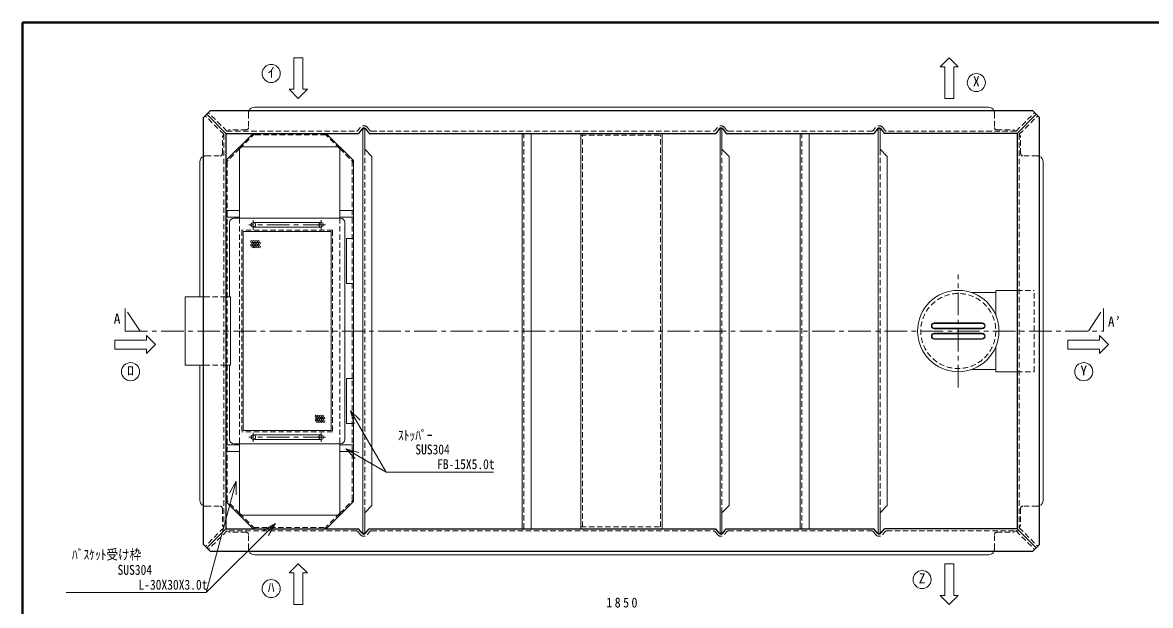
# Model space of a CAD drawing. Units: millimetres at full size, sheet at 1:10; details may follow other scales. Extents: x -2067 to 1983, y -1388 to 1422.
# Drawn here: x -2067 to 429, y 132 to 1422 of the extents above; entities that cross this region are included whole.
import ezdxf
from ezdxf.enums import TextEntityAlignment as Align

# ---------------------------------------------------------------- set-up
doc = ezdxf.new("R2010")
doc.units = ezdxf.units.MM
doc.header["$LTSCALE"] = 10
doc.linetypes.add('CHAIN1', pattern=[8, 5, -1, 1, -1])
doc.linetypes.add('DASHED1', pattern=[1.8, 1.2, -0.6])
doc.layers.add('0-0____1', color=7, linetype='Continuous', lineweight=18)
doc.layers.add('0-4____5', color=7, linetype='Continuous', lineweight=18)
doc.layers.add('0-1____2', color=7, linetype='Continuous')
doc.layers.add('0-E_寸法', color=7, linetype='Continuous')
doc.styles.add('ＭＳ ゴシック', font='')
doc.styles.get('ＭＳ ゴシック').set_extended_font_data('MS Gothic')

msp = doc.modelspace()

# ---------------------------------------------------------------- linework, layer by layer
at = {"layer": '0-0____1', "color": 1, "lineweight": 40}
for p in [(-2066.63, -1388.34), (1983.37, 1421.66)]:
    msp.add_line(p, (-2066.63, 1421.66), dxfattribs=at)
at = {"layer": '0-0____1', "color": 4, "lineweight": 9}
for p, q in [((-1466.63, 1273.91), (-1466.63, 1343.91)), ((-26.63, 1323.91), (-36.63, 1323.91)), ((-26.63, 1323.91), (-26.63, 1253.91)), ((-1466.63, 1273.91), (-1476.63, 1273.91)), ((-961.63, 301.41), (-961.63, 1176.41)), ((-941.63, 301.41), (-941.63, 1176.41)), ((-346.63, 301.41), (-346.63, 1176.41)), ((-326.63, 301.41), (-326.63, 1176.41)), ((-49.63, 756.91), (56.37, 756.91)), ((-1792.79, 728.91), (-1772.79, 708.91)), ((-1792.79, 718.91), (-1792.79, 728.91)), ((-49.63, 743.91), (56.37, 743.91)), ((-49.63, 733.91), (56.37, 733.91)), ((315.93, 728.91), (335.93, 708.91)), ((315.93, 718.91), (315.93, 728.91)), ((-1862.79, 718.91), (-1862.79, 698.91)), ((-1792.79, 718.91), (-1862.79, 718.91)), ((-1862.79, 698.91), (-1792.79, 698.91)), ((-1772.79, 708.91), (-1792.79, 688.91)), ((-1792.79, 688.91), (-1792.79, 698.91)), ((-49.63, 720.91), (56.37, 720.91)), ((245.93, 718.91), (245.93, 698.91)), ((315.93, 718.91), (245.93, 718.91)), ((245.93, 698.91), (315.93, 698.91)), ((335.93, 708.91), (315.93, 688.91)), ((315.93, 688.91), (315.93, 698.91)), ((-1466.63, 203.91), (-1476.63, 203.91)), ((-1466.63, 203.91), (-1466.63, 133.91)), ((-26.63, 153.91), (-26.63, 223.91)), ((-26.63, 153.91), (-36.63, 153.91))]:
    msp.add_line(p, q, dxfattribs=at)
at = {"layer": '0-0____1', "color": 5, "lineweight": 25}
for p, q in [((-1651.63, 1226.41), (-1666.63, 1211.41)), ((168.37, 1226.41), (-1651.63, 1226.41)), ((168.37, 1226.41), (183.37, 1211.41)), ((-1666.63, 266.41), (-1666.63, 1211.41)), ((-1616.63, 1176.41), (-1659.13, 1218.91)), ((133.37, 1176.41), (175.87, 1218.91)), ((183.37, 266.41), (183.37, 1211.41)), ((-1616.63, 1176.41), (-1616.63, 301.41)), ((-1616.63, 1176.41), (-1323.13, 1176.41)), ((-1315.59, 1186.23), (-1323.13, 1176.41)), ((-1307.66, 1186.23), (-1300.13, 1176.41)), ((-1300.13, 1176.41), (-533.13, 1176.41)), ((-525.59, 1186.23), (-533.13, 1176.41)), ((-517.66, 1186.23), (-510.13, 1176.41)), ((-510.13, 1176.41), (-183.13, 1176.41)), ((-175.59, 1186.23), (-183.13, 1176.41)), ((-167.66, 1186.23), (-160.13, 1176.41)), ((133.37, 1176.41), (-160.13, 1176.41)), ((133.37, 1176.41), (133.37, 301.41)), ((-1616.63, 301.41), (-1659.13, 258.91)), ((-1616.63, 301.41), (-1323.13, 301.41)), ((-1315.59, 291.58), (-1323.13, 301.41)), ((-1307.66, 291.58), (-1300.13, 301.41)), ((-1300.13, 301.41), (-533.13, 301.41)), ((-525.59, 291.58), (-533.13, 301.41)), ((-175.59, 291.58), (-183.13, 301.41)), ((-167.66, 291.58), (-160.13, 301.41)), ((133.37, 301.41), (-160.13, 301.41)), ((133.37, 301.41), (175.87, 258.91)), ((-1651.63, 251.41), (-1666.63, 266.41)), ((-1651.63, 251.41), (168.37, 251.41)), ((168.37, 251.41), (183.37, 266.41))]:
    msp.add_line(p, q, dxfattribs=at)
at = {"layer": '0-0____1'}
for p, q in [((70.37, 1234.41), (-1553.63, 1234.41)), ((-1556.63, 1176.41), (-1616.63, 1116.41)), ((-1394.63, 1176.41), (-1334.63, 1116.41)), ((-1309.63, 1141.41), (-1309.63, 1186.41)), ((-831.63, 301.41), (-831.63, 1176.41)), ((-651.63, 301.41), (-651.63, 1176.41)), ((-519.63, 1141.41), (-519.63, 1186.41)), ((-169.63, 1141.41), (-169.63, 1186.41)), ((-1586.63, 1142.16), (-1582.38, 1146.41)), ((-1586.63, 1146.41), (-1364.63, 1146.41)), ((-1586.63, 1146.41), (-1586.63, 988.91)), ((-1368.87, 1146.41), (-1364.63, 1142.16)), ((-1364.63, 1146.41), (-1364.63, 988.91)), ((-1309.63, 1141.41), (-1293.63, 1125.41)), ((-1293.63, 352.41), (-1293.63, 1125.41)), ((-519.63, 1141.41), (-503.63, 1125.41)), ((-503.63, 352.41), (-503.63, 1125.41)), ((-169.63, 1141.41), (-153.63, 1125.41)), ((-153.63, 352.41), (-153.63, 1125.41)), ((-1674.63, 1113.41), (-1674.63, 814.41)), ((-1334.63, 1116.41), (-1334.63, 361.41)), ((191.37, 364.41), (191.37, 1113.41)), ((-1616.63, 1005.91), (-1586.63, 1005.91)), ((-1364.63, 1005.91), (-1334.63, 1005.91)), ((-1616.63, 990.91), (-1586.63, 990.91)), ((-1608.63, 978.91), (-1608.63, 814.41)), ((-1364.63, 990.91), (-1334.63, 990.91)), ((-1353.63, 978.91), (-1353.63, 498.91)), ((-1578.63, 958.91), (-1578.63, 518.91)), ((-1383.63, 958.91), (-1383.63, 518.91)), ((-1349.63, 943.91), (-1334.63, 943.91)), ((32.95, 823.91), (86.37, 823.91)), ((-1706.63, 663.41), (-1706.63, 814.41)), ((-1666.63, 814.41), (-1706.63, 814.41)), ((-1606.63, 814.41), (-1616.63, 814.41)), ((-1606.63, 814.41), (-1606.63, 663.41)), ((-49.63, 755.91), (56.37, 755.91)), ((-49.63, 744.91), (56.37, 744.91)), ((-49.63, 732.91), (56.37, 732.91)), ((-49.63, 721.91), (56.37, 721.91)), ((86.37, 648.91), (86.37, 704.11)), ((-1666.63, 663.41), (-1706.63, 663.41)), ((-1674.63, 364.41), (-1674.63, 663.41)), ((-1606.63, 663.41), (-1616.63, 663.41)), ((-1608.63, 663.41), (-1608.63, 498.91)), ((32.95, 653.91), (86.37, 653.91)), ((86.37, 648.91), (133.37, 648.91)), ((-1349.63, 633.91), (-1334.63, 633.91)), ((-1341.07, 562.62), (-1319.85, 541.4)), ((-1341.07, 562.62), (-1333.3, 533.64)), ((-1341.07, 562.62), (-1262.54, 426.61)), ((-1616.63, 486.91), (-1586.63, 486.91)), ((-1586.63, 488.91), (-1586.63, 331.41)), ((-1364.63, 488.91), (-1364.63, 331.41)), ((-1364.63, 486.91), (-1334.63, 486.91)), ((-1351.67, 478.07), (-1322.69, 470.31)), ((-1351.67, 478.07), (-1330.46, 456.86)), ((-1351.67, 478.07), (-1262.54, 426.61)), ((-1616.63, 471.91), (-1586.63, 471.91)), ((-1364.63, 471.91), (-1334.63, 471.91)), ((-1262.54, 426.61), (-1024.51, 426.61)), ((-1594.16, 406.26), (-1660.19, 159.84)), ((-1594.16, 406.26), (-1609.16, 380.28)), ((-1594.16, 406.26), (-1594.16, 376.26)), ((-1556.63, 301.41), (-1616.63, 361.41)), ((-1394.63, 301.41), (-1334.63, 361.41)), ((-1309.63, 336.41), (-1293.63, 352.41)), ((-519.63, 336.41), (-503.63, 352.41)), ((-169.63, 336.41), (-153.63, 352.41)), ((-1586.63, 335.65), (-1582.38, 331.41)), ((-1586.63, 331.41), (-1364.63, 331.41)), ((-1368.87, 331.41), (-1364.63, 335.65)), ((-1309.63, 291.41), (-1309.63, 336.41)), ((-519.63, 291.41), (-519.63, 336.41)), ((-169.63, 291.41), (-169.63, 336.41)), ((-1507.38, 312.65), (-1660.19, 159.84)), ((-1507.38, 312.65), (-1533.36, 297.65)), ((-1507.38, 312.65), (-1522.38, 286.67)), ((-1313.63, 291.41), (-1309.63, 291.41)), ((-523.63, 291.41), (-519.63, 291.41)), ((-173.63, 291.41), (-169.63, 291.41)), ((70.37, 243.41), (-1553.63, 243.41)), ((-1660.19, 159.84), (-1969.91, 159.84))]:
    msp.add_line(p, q, dxfattribs=at)
at = {"layer": '0-0____1', "linetype": 'DASHED1'}
for p, q in [((-1621.63, 1174.33), (-1662.66, 1215.37)), ((-1614.56, 1181.41), (-1655.59, 1222.44)), ((131.3, 1181.41), (172.34, 1222.44)), ((138.37, 1174.33), (179.41, 1215.37)), ((-1621.63, 1174.33), (-1621.63, 303.48)), ((-1614.56, 1181.41), (-1328.06, 1181.41)), ((-1324.09, 1183.36), (-1319.56, 1189.27)), ((-1299.16, 1183.36), (-1303.69, 1189.27)), ((-1295.19, 1181.41), (-538.06, 1181.41)), ((-534.09, 1183.36), (-529.56, 1189.27)), ((-509.16, 1183.36), (-513.69, 1189.27)), ((-505.19, 1181.41), (-188.06, 1181.41)), ((-184.09, 1183.36), (-179.56, 1189.27)), ((-159.16, 1183.36), (-163.69, 1189.27)), ((131.3, 1181.41), (-155.19, 1181.41)), ((-1621.63, 303.48), (-1662.66, 262.44)), ((-1614.56, 296.41), (-1655.59, 255.37)), ((-1328.06, 296.41), (-1614.56, 296.41)), ((-1324.09, 294.45), (-1319.56, 288.54)), ((-1299.16, 294.45), (-1303.69, 288.54)), ((-1295.19, 296.41), (-538.06, 296.41)), ((-534.09, 294.45), (-529.56, 288.54)), ((-509.16, 294.45), (-513.69, 288.54)), ((-505.19, 296.41), (-188.06, 296.41)), ((-184.09, 294.45), (-179.56, 288.54)), ((-159.16, 294.45), (-163.69, 288.54)), ((-155.19, 296.41), (138.37, 296.41)), ((131.3, 296.41), (172.34, 255.37))]:
    msp.add_line(p, q, dxfattribs=at)
at = {"layer": '0-0____1', "color": 4, "linetype": 'DASHED1', "lineweight": 9}
for p, q in [((-1566.63, 1221.41), (-1566.63, 1189.41)), ((83.37, 1221.41), (83.37, 1189.41)), ((-1621.63, 1174.07), (-1624.63, 1169.33)), ((-1609.56, 1184.41), (-1614.56, 1181.41)), ((-1571.63, 1184.41), (-1609.56, 1184.41)), ((-1552.38, 1176.41), (-1582.38, 1146.41)), ((-1395.87, 1173.41), (-1555.38, 1173.41)), ((-1398.87, 1176.41), (-1368.87, 1146.41)), ((-957.63, 301.41), (-957.63, 1176.41)), ((-342.63, 301.41), (-342.63, 1176.41)), ((88.37, 1184.41), (126.3, 1184.41)), ((126.3, 1184.41), (131.3, 1181.41)), ((138.37, 1174.07), (141.37, 1169.33)), ((-1624.63, 1131.41), (-1624.63, 1169.33)), ((-831.63, 1172.41), (-651.63, 1172.41)), ((-827.63, 305.41), (-827.63, 1172.41)), ((-655.63, 305.41), (-655.63, 1172.41)), ((141.37, 1131.41), (141.37, 1169.33)), ((-1661.63, 1126.41), (-1629.63, 1126.41)), ((-1586.63, 1142.16), (-1616.63, 1112.16)), ((-1364.63, 1142.16), (-1334.63, 1112.16)), ((-1309.63, 336.41), (-1309.63, 1141.41)), ((-519.63, 336.41), (-519.63, 1141.41)), ((-169.63, 336.41), (-169.63, 1141.41)), ((178.37, 1126.41), (146.37, 1126.41)), ((-1613.63, 362.65), (-1613.63, 1115.16)), ((-1337.63, 1115.16), (-1337.63, 362.65)), ((-1586.63, 988.91), (-1586.63, 488.91)), ((-1364.63, 988.91), (-1364.63, 488.91)), ((-1581.63, 961.91), (-1581.63, 515.91)), ((-1380.63, 961.91), (-1581.63, 961.91)), ((133.37, 828.91), (171.37, 828.91)), ((171.37, 648.91), (171.37, 828.91)), ((-1616.63, 814.41), (-1666.63, 814.41)), ((-1616.63, 663.41), (-1666.63, 663.41)), ((133.37, 648.91), (171.37, 648.91)), ((-1661.63, 351.41), (-1629.63, 351.41)), ((-1586.63, 335.65), (-1616.63, 365.65)), ((-1364.63, 335.65), (-1334.63, 365.65)), ((178.37, 351.41), (146.37, 351.41)), ((-1624.63, 346.41), (-1624.63, 308.48)), ((-1552.38, 301.41), (-1582.38, 331.41)), ((-1398.87, 301.41), (-1368.87, 331.41)), ((141.37, 346.41), (141.37, 308.48)), ((-1621.63, 303.74), (-1624.63, 308.48)), ((-1555.38, 304.41), (-1395.87, 304.41)), ((-831.63, 305.41), (-651.63, 305.41)), ((138.37, 303.74), (141.37, 308.48)), ((-1609.56, 293.41), (-1614.56, 296.41)), ((-1571.63, 293.41), (-1609.56, 293.41)), ((-1566.63, 256.41), (-1566.63, 288.41)), ((83.37, 256.41), (83.37, 288.41)), ((88.37, 293.41), (126.3, 293.41)), ((126.3, 293.41), (131.3, 296.41))]:
    msp.add_line(p, q, dxfattribs=at)
at = {"layer": '0-0____1', "color": 4, "linetype": 'CHAIN1', "lineweight": 9}
for p, q in [((-1396.13, 973.91), (-1566.13, 973.91)), ((-1556.13, 983.91), (-1556.13, 963.91)), ((-1406.13, 983.91), (-1406.13, 963.91)), ((3.37, 613.91), (3.37, 863.91)), ((-1806.63, 738.91), (-1839.96, 788.91)), ((291.37, 738.91), (324.71, 788.91)), ((324.71, 788.91), (324.71, 738.91)), ((-1396.13, 503.91), (-1566.13, 503.91)), ((-1556.13, 493.91), (-1556.13, 513.91)), ((-1406.13, 493.91), (-1406.13, 513.91))]:
    msp.add_line(p, q, dxfattribs=at)
at = {"layer": '0-0____1', "color": 4, "lineweight": 9}
for points in [[(-1466.63, 1343.91), (-1446.63, 1343.91), (-1446.63, 1273.91)], [(-36.63, 1323.91), (-16.63, 1343.91), (3.37, 1323.91), (-6.63, 1323.91)], [(-26.63, 1253.91), (-6.63, 1253.91), (-6.63, 1323.91)], [(-1476.63, 1273.91), (-1456.63, 1253.91), (-1436.63, 1273.91), (-1446.63, 1273.91)], [(-1476.63, 203.91), (-1456.63, 223.91), (-1436.63, 203.91), (-1446.63, 203.91)], [(-1466.63, 133.91), (-1446.63, 133.91), (-1446.63, 203.91)], [(-26.63, 223.91), (-6.63, 223.91), (-6.63, 153.91)], [(-36.63, 153.91), (-16.63, 133.91), (3.37, 153.91), (-6.63, 153.91)]]:
    msp.add_lwpolyline(points, dxfattribs=at)
at = {"layer": '0-0____1'}
for points in [[(-1313.63, 291.41), (-1313.63, 1186.41), (-1309.63, 1186.41)], [(-523.63, 291.41), (-523.63, 1186.41), (-519.63, 1186.41)], [(-173.63, 291.41), (-173.63, 1186.41), (-169.63, 1186.41)], [(-1349.63, 943.91), (-1349.63, 843.91), (-1334.63, 843.91)], [(86.37, 773.71), (86.37, 828.91), (133.37, 828.91)], [(-1349.63, 633.91), (-1349.63, 533.91), (-1334.63, 533.91)]]:
    msp.add_lwpolyline(points, dxfattribs=at)
at = {"layer": '0-0____1', "linetype": 'DASHED1'}
msp.add_lwpolyline([(138.37, 1174.33), (138.37, 303.48), (179.41, 262.44)], dxfattribs=at)
at = {"layer": '0-0____1', "color": 4, "linetype": 'DASHED1', "lineweight": 9}
msp.add_lwpolyline([(-1380.63, 961.91), (-1380.63, 515.91), (-1581.63, 515.91)], dxfattribs=at)
at = {"layer": '0-0____1', "color": 4, "linetype": 'CHAIN1', "lineweight": 9}
msp.add_lwpolyline([(-1839.96, 788.91), (-1839.96, 738.91), (324.71, 738.91)], dxfattribs=at)
at = {"layer": '0-0____1', "color": 5, "lineweight": 25}
msp.add_lwpolyline([(-517.66, 291.58), (-510.13, 301.41), (-183.13, 301.41)], dxfattribs=at)
at = {"layer": '0-0____1'}
for centre, radius in [((-1516.63, 1308.91), 20), ((43.37, 1288.91), 20), ((3.37, 738.91), 90), ((-1827.79, 648.91), 20), ((280.93, 648.91), 20), ((-76.63, 188.91), 20), ((-1516.63, 168.91), 20)]:
    msp.add_circle(centre, radius, dxfattribs=at)
at = {"layer": '0-0____1', "color": 4, "lineweight": 9}
for centre in [(-1559.98, 937.18), (-1559.98, 929.18), (-1557.48, 933.18), (-1557.48, 925.18), (-1554.98, 937.18), (-1554.98, 929.18), (-1552.48, 933.18), (-1552.48, 925.18), (-1549.98, 937.18), (-1549.98, 929.18), (-1547.48, 933.18), (-1547.48, 925.18), (-1544.98, 937.18), (-1544.98, 929.18), (-1542.48, 933.18), (-1542.48, 925.18), (-1417.48, 550.37), (-1412.48, 550.37), (-1407.48, 550.37), (-1402.48, 550.37), (-1417.48, 542.37), (-1414.98, 546.37), (-1414.98, 538.37), (-1412.48, 542.37), (-1409.98, 546.37), (-1409.98, 538.37), (-1407.48, 542.37), (-1404.98, 546.37), (-1404.98, 538.37), (-1402.48, 542.37), (-1399.98, 546.37), (-1399.98, 538.37)]:
    msp.add_circle(centre, 2, dxfattribs=at)
at = {"layer": '0-0____1', "color": 4, "linetype": 'DASHED1', "lineweight": 9}
msp.add_circle((3.37, 738.91), 83, dxfattribs=at)
for centre, radius, start, end in [((-1553.63, 1221.41), 13, 157.38014, 180), ((70.37, 1221.41), 13, 0, 22.61986), ((-1571.63, 1189.41), 5, 270, 0), ((88.37, 1189.41), 5, 180, 270), ((-1661.63, 1113.41), 13, 90, 112.61986), ((-1629.63, 1131.41), 5, 270, 0), ((146.37, 1131.41), 5, 180, 270), ((178.37, 1113.41), 13, 67.38014, 90), ((-1556.13, 973.91), 5, 270, 90), ((-1406.13, 973.91), 5, 90, 270), ((-1556.13, 503.91), 5, 270, 90), ((-1406.13, 503.91), 5, 90, 270), ((-1661.63, 364.41), 13, 247.38014, 270), ((-1629.63, 346.41), 5, 0, 90), ((146.37, 346.41), 5, 90, 180), ((178.37, 364.41), 13, 270, 292.61986), ((-1571.63, 288.41), 5, 0, 90), ((88.37, 288.41), 5, 90, 180), ((-1553.63, 256.41), 13, 180, 202.61986), ((70.37, 256.41), 13, 337.38014, 0)]:
    msp.add_arc(centre, radius, start, end, dxfattribs=at)
at = {"layer": '0-0____1'}
for centre, radius, start, end in [((-1553.63, 1221.41), 13, 90, 157.38014), ((70.37, 1221.41), 13, 22.61986, 90), ((-1661.63, 1113.41), 13, 112.61986, 180), ((178.37, 1113.41), 13, 0, 67.38014), ((-1598.63, 978.91), 10, 90, 180), ((-1556.13, 973.91), 5, 90, 270), ((-1406.13, 973.91), 5, 270, 90), ((-1363.63, 978.91), 10, 0, 90), ((-49.63, 750.41), 5.5, 90, 270), ((56.37, 750.41), 5.5, 270, 90), ((-49.63, 727.41), 5.5, 90, 270), ((56.37, 727.41), 5.5, 270, 90), ((-1556.13, 503.91), 5, 90, 270), ((-1406.13, 503.91), 5, 270, 90), ((-1598.63, 498.91), 10, 180, 270), ((-1363.63, 498.91), 10, 270, 0), ((-1661.63, 364.41), 13, 180, 247.38014), ((178.37, 364.41), 13, 292.61986, 0), ((-1553.63, 256.41), 13, 202.61986, 270), ((70.37, 256.41), 13, 270, 337.38014)]:
    msp.add_arc(centre, radius, start, end, dxfattribs=at)
at = {"layer": '0-0____1', "linetype": 'DASHED1'}
for centre, radius, start, end in [((-1328.06, 1186.41), 5, 270, 322.52382), ((-1311.63, 1183.19), 10, 37.47618, 142.52382), ((-1295.19, 1186.41), 5, 217.47618, 270), ((-538.06, 1186.41), 5, 270, 322.52382), ((-521.63, 1183.19), 10, 37.47618, 142.52382), ((-505.19, 1186.41), 5, 217.47618, 270), ((-188.06, 1186.41), 5, 270, 322.52382), ((-171.63, 1183.19), 10, 37.47618, 142.52382), ((-155.19, 1186.41), 5, 217.47618, 270), ((-1328.06, 291.41), 5, 37.47618, 90), ((-1311.63, 294.62), 10, 217.47618, 322.52382), ((-1295.19, 291.41), 5, 90, 142.52382), ((-538.06, 291.41), 5, 37.47618, 90), ((-521.63, 294.62), 10, 217.47618, 322.52382), ((-505.19, 291.41), 5, 90, 142.52382), ((-188.06, 291.41), 5, 37.47618, 90), ((-171.63, 294.62), 10, 217.47618, 322.52382), ((-155.19, 291.41), 5, 90, 142.52382)]:
    msp.add_arc(centre, radius, start, end, dxfattribs=at)
at = {"layer": '0-0____1', "color": 5, "lineweight": 25}
for centre, start, end in [((-1311.63, 1183.19), 37.47618, 142.52382), ((-521.63, 1183.19), 37.47618, 142.52382), ((-171.63, 1183.19), 37.47618, 142.52382), ((-1311.63, 294.62), 217.47618, 322.52382), ((-521.63, 294.62), 217.47618, 322.52382), ((-171.63, 294.62), 217.47618, 322.52382)]:
    msp.add_arc(centre, 5, start, end, dxfattribs=at)
at = {"layer": '0-0____1', "color": 4, "lineweight": 9}
for centre, start, end in [((-49.63, 750.41), 90, 270), ((56.37, 750.41), 270, 90), ((-49.63, 727.41), 90, 270), ((56.37, 727.41), 270, 90)]:
    msp.add_arc(centre, 6.5, start, end, dxfattribs=at)
at = {"layer": '0-4____5'}
for p, q in [((-1363.63, 988.91), (-1598.63, 988.91)), ((-1406.13, 978.91), (-1556.13, 978.91)), ((-1383.63, 958.91), (-1578.63, 958.91)), ((-1556.13, 968.91), (-1406.13, 968.91)), ((-1383.63, 518.91), (-1578.63, 518.91)), ((-1556.13, 508.91), (-1406.13, 508.91)), ((-1363.63, 488.91), (-1598.63, 488.91)), ((-1406.13, 498.91), (-1556.13, 498.91))]:
    msp.add_line(p, q, dxfattribs=at)

# ---------------------------------------------------------------- texts
at = {"layer": '0-0____1', "style": 'ＭＳ ゴシック'}
for s, p in [('ｲ', (-1524.13, 1293.91)), ('X', (35.87, 1273.91)), ('A', (-1864.96, 748.91)), ('ﾛ', (-1835.29, 633.91)), ('Y', (273.43, 633.91)), ('Z', (-84.13, 173.91)), ('ﾊ', (-1524.13, 153.91))]:
    msp.add_text(s, height=21.99, dxfattribs=at).set_placement(p, align=Align.BOTTOM_LEFT)
at = {"layer": '0-0____1', "char_height": 21.99, "attachment_point": 7, "style": 'ＭＳ ゴシック'}
for s, insert in [('\\T1.24;\\W0.95;A’', (334.71, 748.91)), ('\\T1.38;\\W0.9;1850', (-775.38, 126.66))]:
    msp.add_mtext(s, dxfattribs=dict(at, insert=insert))
at = {"layer": '0-1____2', "style": 'ＭＳ ゴシック', "width": 0.85}
for s, p in [('SUS304', (-1197.7, 459.26)), ('FB-15X5.0t', (-1149.51, 426.61)), ('ﾊﾞｽｹｯﾄ受け枠', (-1957.28, 226.64)), ('SUS304', (-1856.41, 192.76)), ('L-30X30X3.0t', (-1810.19, 159.84))]:
    msp.add_text(s, height=21.99, dxfattribs=at).set_placement(p, align=Align.BOTTOM_LEFT)
at = {"layer": '0-E_寸法', "style": 'ＭＳ ゴシック', "width": 0.85}
msp.add_text('ｽﾄｯﾊﾟｰ', height=21.99, dxfattribs=at).set_placement((-1236.06, 490.64), align=Align.BOTTOM_LEFT)

doc.saveas('drawing.dxf')
